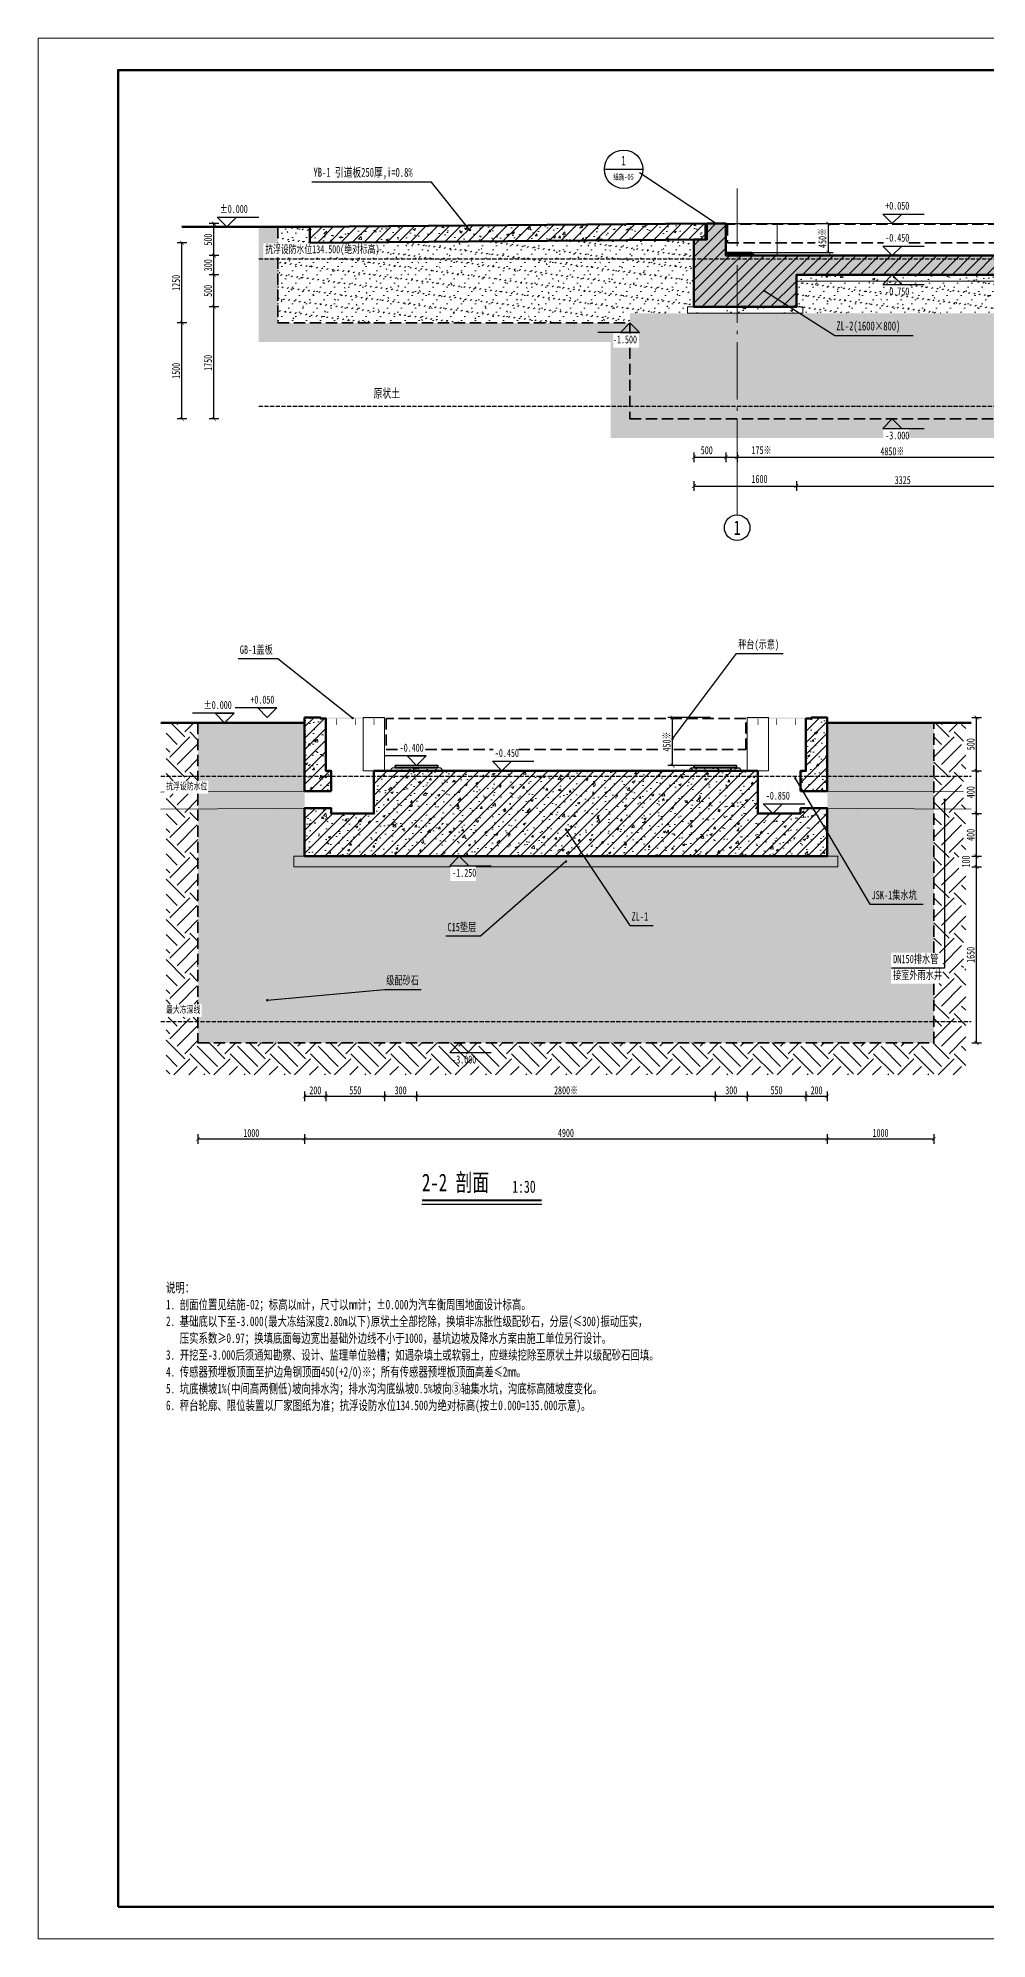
# Model space of a CAD drawing. Header units: millimetres. Extents: x 0 to 226050, y 0 to 29700.
# Drawn here: x 92000 to 106829, y 0 to 29700 of the extents above; entities that cross this region are included whole.
import ezdxf
from ezdxf.enums import TextEntityAlignment as Align

# ---------------------------------------------------------------- set-up
doc = ezdxf.new("R2010")
doc.units = ezdxf.units.MM
doc.header["$LTSCALE"] = 50
for name, pattern in [('AXIS', [24, 18, -2.5, 1, -2.5]), ('DASH', [5, 3.5, -1.5]), ('DASHDOT2', [1.778, 1.27, -0.254, 0, -0.254])]:
    doc.linetypes.add(name, pattern=pattern)
for name, color, linetype, lineweight in [('S-AXIS', 1, 'AXIS', 18), ('S-CONC', 7, 'Continuous', 50), ('S-DIM', 3, 'Continuous', 13), ('S-FRAME', 7, 'Continuous', 90), ('S-HATCH', 8, 'Continuous', 13), ('S-HIDE2', 6, 'DASH', 35), ('S-SOIL', 8, 'Continuous', 13), ('S-STEEL', 4, 'Continuous', 35), ('S-SYMB', 7, 'Continuous', 25), ('S-TEXT', 7, 'Continuous', 18), ('S-THIN', 7, 'Continuous', 18), ('S-WATER', 5, 'DASHDOT2', 25)]:
    doc.layers.add(name, color=color, linetype=linetype, lineweight=lineweight)
doc.styles.add('HZ', font='simfang.ttf', dxfattribs={"width": 0.7})
doc.dimstyles.new('ZJ', dxfattribs={"dimscale": 50, "dimtxt": 2.5, "dimasz": 1.2, "dimexe": 1.5, "dimexo": 1.5, "dimgap": 0.6, "dimtad": 1, "dimdec": 0, "dimtxsty": 'HZ', "dimblk": 'ARCHTICK', "dimcen": 2.5, "dimclrd": 3, "dimclre": 3, "dimclrt": 7, "dimazin": 3, "dimtfac": 1, "dimtmove": 2, "dimatfit": 3})
pattern_1 = [(0, (0, 0), (110, 130), [0, -220]), (0, (55, 65), (110, 130), [0, -220]), (35, (30, 20), (145, 170), [27.5, -250]), (125, (115, 105), (155, 185), [22.5, -300])]

# ---------------------------------------------------------------- blocks, each defined once
blk = doc.blocks.new('_ARCHTICK')
at = {"color": 0, "linetype": 'BYBLOCK', "const_width": 0.15}
blk.add_lwpolyline([(-0.5, -0.5), (0.5, 0.5)], dxfattribs=at)

msp = doc.modelspace()

# ---------------------------------------------------------------- hatches: boundary and pattern name
at = {"layer": 'S-HATCH'}
h = msp.add_hatch(dxfattribs=at)
h.set_pattern_fill('ZJ-GRAVEL', color=256, scale=50)
h.set_pattern_definition(pattern_1)
h.paths.add_polyline_path([(95750, 26270), (97285.1, 26270), (97285.1, 26494.1), (95750, 26494.1), (95750, 26750), (96250, 26750), (96250, 26500), (101250, 26540.5), (101250, 25250), (95750, 25250)])
h = msp.add_hatch(dxfattribs=at)
h.set_pattern_fill('ANSI31', color=256, scale=40)
h.paths.add_polyline_path([(96250, 26500), (102430, 26550), (102430, 26800), (96250, 26750)])
h = msp.add_hatch(dxfattribs=at)
h.set_pattern_fill('AR-CONC', color=256, scale=2)
h.paths.add_polyline_path([(96250, 26500), (102430, 26550), (102430, 26800), (96250, 26750)])
h = msp.add_hatch(dxfattribs=at)
h.set_pattern_fill('ANSI31', color=256, scale=40)
h.paths.add_polyline_path([(102250, 25500), (103850, 25500), (103850, 26000), (107175, 26000), (107175, 25500), (108375, 25500), (108375, 26000), (112175, 26000), (112175, 25500), (113375, 25500), (113375, 26000), (117175, 26000), (117175, 25500), (118375, 25500), (118375, 26000), (121700, 26000), (121700, 25500), (123300, 25500), (123300, 26550), (123100, 26550), (123100, 26800), (122800, 26800), (122800, 26300), (102750, 26300), (102750, 26800), (102450, 26800), (102450, 26550), (102250, 26550)])
h = msp.add_hatch(dxfattribs=at)
h.set_pattern_fill('AR-CONC', color=256, scale=2)
h.paths.add_polyline_path([(102250, 25500), (103850, 25500), (103850, 26000), (107175, 26000), (107175, 25500), (108375, 25500), (108375, 26000), (112175, 26000), (112175, 25500), (113375, 25500), (113375, 26000), (117175, 26000), (117175, 25500), (118375, 25500), (118375, 26000), (121700, 26000), (121700, 25500), (123300, 25500), (123300, 26550), (123100, 26550), (123100, 26800), (122800, 26800), (122800, 26300), (102750, 26300), (102750, 26800), (102450, 26800), (102450, 26550), (102250, 26550)])
h = msp.add_hatch(dxfattribs=at)
h.set_pattern_fill('ZJ-GRAVEL', color=256, scale=50)
h.set_pattern_definition(pattern_1)
h.paths.add_polyline_path([(101250, 25400), (102150, 25400), (102150, 25500), (102250, 25500), (102250, 26550), (102430, 26550), (101250, 26540.5)])
h = msp.add_hatch(dxfattribs=at)
h.set_pattern_fill('AR-SAND', color=256, scale=2)
h.paths.add_polyline_path([(102750, 26300), (103200, 26300), (103175, 26330), (102750, 26330)])
h = msp.add_hatch(dxfattribs=at)
h.set_pattern_fill('AR-CONC', color=256, scale=2)
h.paths.add_polyline_path([(103850, 25900), (107175, 25900), (107175, 26000), (103850, 26000)])
h = msp.add_hatch(dxfattribs=at)
h.set_pattern_fill('ZJ-GRAVEL', color=256, scale=50)
h.set_pattern_definition(pattern_1)
h.paths.add_polyline_path([(103850, 25900), (107175, 25900), (107175, 25500), (107075, 25500), (107075, 25400), (103950, 25400), (103950, 25500), (103850, 25500)])
h.paths.add_polyline_path([(105609.6, 25835.3), (105210, 25835.3), (105210, 25611.2), (105609.6, 25611.2)], flags=0)
h = msp.add_hatch(dxfattribs=at)
h.set_pattern_fill('ZJ-GRAVEL', color=256, scale=50)
h.set_pattern_definition(pattern_1)
h.paths.add_polyline_path([(101250, 24861.2), (101390, 24861.2), (101390, 25085.3), (101250, 25085.3), (101250, 25400), (124300, 25400), (124300, 23750), (101250, 23750)])
h.paths.add_polyline_path([(104445, 25303.7), (104445, 25060), (105522.3, 25060), (105522.3, 25303.7)], flags=0)
h.paths.add_polyline_path([(110645, 25303.7), (110645, 25060), (111328.7, 25060), (111328.7, 25303.7)], flags=0)
h.paths.add_polyline_path([(113970, 25303.7), (113970, 25060), (115047.3, 25060), (115047.3, 25303.7)], flags=0)
h.paths.add_polyline_path([(115845, 25303.7), (115845, 25060), (117297.2, 25060), (117297.2, 25303.7)], flags=0)
h.paths.add_polyline_path([(119845, 25303.7), (119845, 25060), (121672.6, 25060), (121672.6, 25303.7)], flags=0)
h.paths.add_polyline_path([(108535, 25335.3), (108535, 25111.2), (108934.6, 25111.2), (108934.6, 25335.3)], flags=0)
h = msp.add_hatch(dxfattribs=at)
h.set_pattern_fill('AR-CONC', color=256, scale=2)
h.paths.add_polyline_path([(102150, 25400), (103950, 25400), (103950, 25500), (102150, 25500)])
h = msp.add_hatch(dxfattribs=at)
h.set_pattern_fill('ANSI31', color=256, scale=40)
h.paths.add_polyline_path([(96583.3, 17933.3), (96166.7, 17933.3), (96166.7, 19083.3), (96416.7, 19083.3), (96416.7, 19066.7), (96500, 19066.7), (96500, 18250), (96583.3, 18250)])
h = msp.add_hatch(dxfattribs=at)
h.set_pattern_fill('AR-CONC', color=256, scale=2)
h.paths.add_polyline_path([(96583.3, 17933.3), (96166.7, 17933.3), (96166.7, 19083.3), (96416.7, 19083.3), (96416.7, 19066.7), (96500, 19066.7), (96500, 18250), (96583.3, 18250)])
h = msp.add_hatch(dxfattribs=at)
h.set_pattern_fill('ANSI31', color=256, scale=40)
h.paths.add_polyline_path([(103916.7, 17933.3), (104333.3, 17933.3), (104333.3, 19083.3), (104083.3, 19083.3), (104083.3, 19066.7), (104000, 19066.7), (104000, 18250), (103916.7, 18250)])
h = msp.add_hatch(dxfattribs=at)
h.set_pattern_fill('AR-CONC', color=256, scale=2)
h.paths.add_polyline_path([(103916.7, 17933.3), (104333.3, 17933.3), (104333.3, 19083.3), (104083.3, 19083.3), (104083.3, 19066.7), (104000, 19066.7), (104000, 18250), (103916.7, 18250)])
h = msp.add_hatch(dxfattribs=at)
h.set_pattern_fill('ZJ-GRAVEL', color=256, scale=50)
h.set_pattern_definition(pattern_1)
h.paths.add_polyline_path([(94500, 14403.3), (94555.2, 14403.3), (94555.2, 14607.7), (94500, 14607.7), (94500, 17892.3), (94660.3, 17892.3), (94660.3, 18096.7), (94500, 18096.7), (94500, 19000), (96166.7, 19000), (96166.7, 16916.7), (96000, 16916.7), (96000, 16750), (98443.3, 16750), (98443.3, 16527.9), (98842.9, 16527.9), (98842.9, 16750), (104500, 16750), (104500, 16916.7), (104333.3, 16916.7), (104333.3, 19000), (106000, 19000), (106000, 15407.3), (105331.7, 15407.3), (105331.7, 15176.7), (106000, 15176.7), (106000, 15156.7), (105331.7, 15156.7), (105331.7, 14926.1), (106000, 14926.1), (106000, 14000), (94500, 14000)])
h.paths.add_polyline_path([(97411.7, 15073.9), (97411.7, 14843.3), (97968.3, 14843.3), (97968.3, 15073.9)], flags=0)
h.paths.add_polyline_path([(98367.7, 15907.3), (98367.7, 15676.7), (98893, 15676.7), (98893, 15907.3)], flags=0)
h.paths.add_polyline_path([(101245, 16073.9), (101245, 15843.3), (101559.3, 15843.3), (101559.3, 16073.9)], flags=0)
h.paths.add_polyline_path([(104995, 16407.3), (104995, 16176.7), (105760, 16176.7), (105760, 16407.3)], flags=0)
h = msp.add_hatch(dxfattribs=at)
h.set_pattern_fill('ANSI31', color=256, scale=40)
h.paths.add_polyline_path([(96166.7, 16916.7), (104333.3, 16916.7), (104333.3, 17666.7), (103916.7, 17666.7), (103916.7, 17583.3), (103250, 17583.3), (103250, 18250), (97250, 18250), (97250, 17583.3), (96583.3, 17583.3), (96583.3, 17666.7), (96166.7, 17666.7)])
h = msp.add_hatch(dxfattribs=at)
h.set_pattern_fill('AR-CONC', color=256, scale=2)
h.paths.add_polyline_path([(96166.7, 16916.7), (104333.3, 16916.7), (104333.3, 17666.7), (103916.7, 17666.7), (103916.7, 17583.3), (103250, 17583.3), (103250, 18250), (97250, 18250), (97250, 17583.3), (96583.3, 17583.3), (96583.3, 17666.7), (96166.7, 17666.7)])
h = msp.add_hatch(dxfattribs=at)
h.set_pattern_fill('AR-SAND', color=256, scale=2)
h.paths.add_polyline_path([(97500, 18250), (98333.3, 18250), (98291.7, 18300), (97541.7, 18300)])
h = msp.add_hatch(dxfattribs=at)
h.set_pattern_fill('AR-SAND', color=256, scale=2)
h.paths.add_polyline_path([(102166.7, 18250), (103000, 18250), (102958.3, 18300), (102208.3, 18300)])
h = msp.add_hatch(dxfattribs=at)
h.set_pattern_fill('AR-CONC', color=256, scale=2)
h.paths.add_polyline_path([(96000, 16916.7), (104500, 16916.7), (104500, 16750), (98842.9, 16750), (98842.9, 16752), (98443.3, 16752), (98443.3, 16750), (96000, 16750)])
at = {"layer": 'S-SOIL'}
h = msp.add_hatch(dxfattribs=at)
h.set_pattern_fill('EARTH', color=256, scale=70, angle=45)
h.paths.add_polyline_path([(100950, 24950), (95450, 24950), (95450, 26750), (95750, 26750), (95750, 26494.1), (95520, 26494.1), (95520, 26270), (95750, 26270), (95750, 25250), (101250, 25250), (101250, 25085.3), (100990.4, 25085.3), (100990.4, 24861.2), (101250, 24861.2), (101250, 23750), (124300, 23750), (124300, 25250), (126395, 25250), (126395, 25060), (127727.9, 25060), (127727.9, 25250), (129800, 25250), (129800, 26750), (130100, 26750), (130100, 24950), (124600, 24950), (124600, 23450), (105609.6, 23450), (105609.6, 23585.3), (105210, 23585.3), (105210, 23450), (100950, 23450)])
h = msp.add_hatch(dxfattribs=at)
h.set_pattern_fill('EARTH', color=256, scale=70, angle=45)
h.paths.add_polyline_path([(94000, 14403.3), (94500, 14403.3), (94500, 14000), (106000, 14000), (106000, 14926.1), (106136.6, 14926.1), (106136.6, 15156.7), (106000, 15156.7), (106000, 15176.7), (106146, 15176.7), (106146, 15407.3), (106000, 15407.3), (106000, 19000), (106500, 19000), (106500, 18838.6), (106462.1, 18838.6), (106462.1, 18494.7), (106500, 18494.7), (106500, 18088.6), (106462.1, 18088.6), (106462.1, 17744.7), (106500, 17744.7), (106500, 17422), (106462.1, 17422), (106462.1, 17078), (106500, 17078), (106500, 17005.3), (106387.1, 17005.3), (106387.1, 16661.4), (106500, 16661.4), (106500, 15594.3), (106462.1, 15594.3), (106462.1, 15155.7), (106500, 15155.7), (106500, 13500), (94000, 13500)])
h.paths.add_polyline_path([(98443.3, 13835.3), (98443.3, 13611.2), (98842.9, 13611.2), (98842.9, 13835.3)], flags=0)
h.paths.add_polyline_path([(94000, 17892.3), (94500, 17892.3), (94500, 14607.7), (94000, 14607.7)])
h.paths.add_polyline_path([(94000, 19000), (94500, 19000), (94500, 18096.7), (94000, 18096.7)])
at = {"layer": 'S-STEEL'}
h = msp.add_hatch(color=256, dxfattribs=at)
h.dxf.hatch_style = 1
h.paths.add_polyline_path([(102750, 26330), (103150, 26330), (103150, 26350), (102750, 26350)])
h = msp.add_hatch(color=256, dxfattribs=at)
h.dxf.hatch_style = 1
h.paths.add_polyline_path([(97416.7, 19066.7), (96416.7, 19066.7), (96416.7, 19083.3), (97416.7, 19083.3)])
h = msp.add_hatch(color=256, dxfattribs=at)
h.dxf.hatch_style = 1
h.paths.add_polyline_path([(96673.3, 18966.7), (96660, 18966.7), (96660, 19066.7), (96673.3, 19066.7)])
h = msp.add_hatch(color=256, dxfattribs=at)
h.dxf.hatch_style = 1
h.paths.add_polyline_path([(96965, 18966.7), (96951.7, 18966.7), (96951.7, 19066.7), (96965, 19066.7)])
h = msp.add_hatch(color=256, dxfattribs=at)
h.dxf.hatch_style = 1
h.paths.add_polyline_path([(97256.7, 18966.7), (97243.3, 18966.7), (97243.3, 19066.7), (97256.7, 19066.7)])
h = msp.add_hatch(color=256, dxfattribs=at)
h.dxf.hatch_style = 1
h.paths.add_polyline_path([(103083.3, 19066.7), (104083.3, 19066.7), (104083.3, 19083.3), (103083.3, 19083.3)])
h = msp.add_hatch(color=256, dxfattribs=at)
h.dxf.hatch_style = 1
h.paths.add_polyline_path([(103243.3, 18966.7), (103256.7, 18966.7), (103256.7, 19066.7), (103243.3, 19066.7)])
h = msp.add_hatch(color=256, dxfattribs=at)
h.dxf.hatch_style = 1
h.paths.add_polyline_path([(103535, 18966.7), (103548.3, 18966.7), (103548.3, 19066.7), (103535, 19066.7)])
h = msp.add_hatch(color=256, dxfattribs=at)
h.dxf.hatch_style = 1
h.paths.add_polyline_path([(103826.7, 18966.7), (103840, 18966.7), (103840, 19066.7), (103826.7, 19066.7)])
h = msp.add_hatch(color=256, dxfattribs=at)
h.dxf.hatch_style = 1
h.paths.add_polyline_path([(97583.3, 18300), (98250, 18300), (98250, 18333.3), (97583.3, 18333.3)])
h = msp.add_hatch(color=256, dxfattribs=at)
h.dxf.hatch_style = 1
h.paths.add_polyline_path([(102250, 18300), (102916.7, 18300), (102916.7, 18333.3), (102250, 18333.3)])
at = {"layer": 'S-SYMB'}
h = msp.add_hatch(color=256, dxfattribs=at)
h.dxf.hatch_style = 1
edge = h.paths.add_edge_path()
edge.add_arc((98750, 26700), 20, 0, 360)
h = msp.add_hatch(color=256, dxfattribs=at)
h.dxf.hatch_style = 1
edge = h.paths.add_edge_path()
edge.add_arc((103350, 25750), 20, 0, 360)
h = msp.add_hatch(color=256, dxfattribs=at)
h.dxf.hatch_style = 1
edge = h.paths.add_edge_path()
edge.add_arc((96916.7, 19075), 20, 0, 360)
h = msp.add_hatch(color=256, dxfattribs=at)
h.dxf.hatch_style = 1
edge = h.paths.add_edge_path()
edge.add_arc((101916.7, 18750), 20, 0, 360)
h = msp.add_hatch(color=256, dxfattribs=at)
h.dxf.hatch_style = 1
edge = h.paths.add_edge_path()
edge.add_arc((103833.3, 18133.3), 20, 0, 360)
h = msp.add_hatch(color=256, dxfattribs=at)
h.dxf.hatch_style = 1
edge = h.paths.add_edge_path()
edge.add_arc((106166.7, 17800), 20, 0, 360)
h = msp.add_hatch(color=256, dxfattribs=at)
h.dxf.hatch_style = 1
edge = h.paths.add_edge_path()
edge.add_arc((100250, 17333.3), 20, 0, 360)
h = msp.add_hatch(color=256, dxfattribs=at)
h.dxf.hatch_style = 1
edge = h.paths.add_edge_path()
edge.add_arc((100250, 16833.3), 20, 0, 360)
h = msp.add_hatch(color=256, dxfattribs=at)
h.dxf.hatch_style = 1
edge = h.paths.add_edge_path()
edge.add_arc((95583.3, 14666.7), 20, 0, 360)

# ---------------------------------------------------------------- linework, layer by layer
at = {"layer": 'S-AXIS'}
msp.add_line((102925, 27350), (102925, 23050), dxfattribs=at)
at = {"layer": 'S-CONC'}
for p, q in [((94250, 26750), (96250, 26750)), ((96166.7, 19000), (93916.7, 19000)), ((104333.3, 19000), (106583.3, 19000))]:
    msp.add_line(p, q, dxfattribs=at)
for points in [[(96250, 26500), (102430, 26550), (102430, 26800), (96250, 26750)], [(96583.3, 17933.3), (96166.7, 17933.3), (96166.7, 19083.3), (96416.7, 19083.3), (96416.7, 19066.7), (96500, 19066.7), (96500, 18250), (96583.3, 18250)], [(103916.7, 17933.3), (104333.3, 17933.3), (104333.3, 19083.3), (104083.3, 19083.3), (104083.3, 19066.7), (104000, 19066.7), (104000, 18250), (103916.7, 18250)], [(96166.7, 16916.7), (104333.3, 16916.7), (104333.3, 17666.7), (103916.7, 17666.7), (103916.7, 17583.3), (103250, 17583.3), (103250, 18250), (97250, 18250), (97250, 17583.3), (96583.3, 17583.3), (96583.3, 17666.7), (96166.7, 17666.7)]]:
    msp.add_lwpolyline(points, close=True, dxfattribs=at)
msp.add_lwpolyline([(122800, 26300), (102750, 26300), (102750, 26800), (102450, 26800), (102450, 26550), (102250, 26550), (102250, 25500), (103850, 25500), (103850, 26000), (107175, 26000)], dxfattribs=at)
at = {"layer": 'S-FRAME'}
msp.add_lwpolyline([(93250, 500), (133550, 500), (133550, 29200), (93250, 29200)], close=True, dxfattribs=at)
at = {"layer": 'S-HIDE2'}
for p, q in [((95750, 26750), (95750, 26494.1)), ((102775, 26500), (104145.5, 26500)), ((104369.5, 26500), (105210, 26500)), ((105609.6, 26500), (108235, 26500)), ((94500, 19000), (94500, 18096.7)), ((106000, 15407.3), (106000, 19000)), ((97441.7, 18583.3), (97657.1, 18583.3)), ((98056.7, 18583.3), (99110, 18583.3)), ((99509.6, 18583.3), (101712.1, 18583.3)), ((94500, 17892.3), (94500, 14607.7)), ((106000, 15156.7), (106000, 15176.7))]:
    msp.add_line(p, q, dxfattribs=at)
for points in [[(104145.5, 26792), (102775, 26792), (102775, 26500)], [(108634.6, 26500), (122775, 26500), (122775, 26792), (104369.5, 26792)], [(95750, 26270), (95750, 25250), (101250, 25250), (101250, 25085.3)], [(101250, 24861.2), (101250, 23750), (124300, 23750), (124300, 25250), (126395, 25250)], [(101936.2, 18583.3), (103058.3, 18583.3), (103058.3, 19070), (97441.7, 19070), (97441.7, 18583.3)], [(94500, 14403.3), (94500, 14000), (106000, 14000), (106000, 14926.1)]]:
    msp.add_lwpolyline(points, dxfattribs=at)
at = {"layer": 'S-STEEL', "const_width": 17.5}
msp.add_lwpolyline([(102675, 26800), (102750, 26800), (102750, 26725)], dxfattribs=at)
at = {"layer": 'S-STEEL'}
for points in [[(102750, 26330), (103150, 26330), (103150, 26350), (102750, 26350)], [(97583.3, 18300), (98250, 18300), (98250, 18333.3), (97583.3, 18333.3)], [(102250, 18300), (102916.7, 18300), (102916.7, 18333.3), (102250, 18333.3)]]:
    msp.add_lwpolyline(points, close=True, dxfattribs=at)
at = {"layer": 'S-SYMB'}
for p, q in [((100850, 27650), (101450, 27650)), ((98150, 27450), (96280, 27450)), ((101400, 27600), (102600, 26800)), ((94800, 26900), (95450, 26900)), ((105200, 26950), (105850, 26950)), ((105200, 26450), (105850, 26450)), ((105200, 25850), (105850, 25850)), ((101400, 25100), (100750, 25100)), ((104450, 25050), (105676, 25050)), ((105200, 23600), (105850, 23600)), ((95750, 20000), (95128, 20000)), ((102916.7, 20083.3), (103642.7, 20083.3)), ((95066.7, 19150), (94416.7, 19150)), ((95733.3, 19233.3), (95083.3, 19233.3)), ((98066.7, 18483.3), (97416.7, 18483.3)), ((99100, 18400), (99750, 18400)), ((103333.3, 17733.3), (103983.3, 17733.3)), ((98433.3, 16766.7), (99083.3, 16766.7)), ((105000, 16166.7), (105830, 16166.7)), ((101250, 15833.3), (101612, 15833.3)), ((98916.7, 15666.7), (98372.7, 15666.7)), ((106166.7, 15166.7), (105336.7, 15166.7)), ((97416.7, 14833.3), (97986.7, 14833.3)), ((98433.3, 13850), (99083.3, 13850)), ((98000, 11480), (99872, 11480))]:
    msp.add_line(p, q, dxfattribs=at)
for points in [[(98750, 26700), (98150, 27450)], [(103350, 25750), (104450, 25050)], [(96916.7, 19075), (95750, 20000)], [(101916.7, 18750), (102916.7, 20083.3)], [(103833.3, 18133.3), (105000, 16166.7)], [(106166.7, 17800), (106166.7, 15166.7)], [(100250, 17333.3), (101250, 15833.3)], [(100250, 16833.3), (98916.7, 15666.7)], [(95583.3, 14666.7), (97416.7, 14833.3)]]:
    msp.add_lwpolyline(points, dxfattribs=at)
for points in [[(94950, 26750), (94800, 26900), (95100, 26900)], [(105350, 26800), (105200, 26950), (105500, 26950)], [(105350, 26300), (105200, 26450), (105500, 26450)], [(105350, 26000), (105200, 25850), (105500, 25850)], [(101250, 25250), (101100, 25100), (101400, 25100)], [(105350, 23750), (105200, 23600), (105500, 23600)], [(94916.7, 19000), (94766.7, 19150), (95066.7, 19150)], [(95583.3, 19083.3), (95433.3, 19233.3), (95733.3, 19233.3)], [(97916.7, 18333.3), (97766.7, 18483.3), (98066.7, 18483.3)], [(99250, 18250), (99100, 18400), (99400, 18400)], [(103483.3, 17583.3), (103333.3, 17733.3), (103633.3, 17733.3)], [(98583.3, 16916.7), (98433.3, 16766.7), (98733.3, 16766.7)], [(98583.3, 14000), (98433.3, 13850), (98733.3, 13850)]]:
    msp.add_lwpolyline(points, close=True, dxfattribs=at)
at = {"layer": 'S-SYMB', "const_width": 35}
msp.add_lwpolyline([(98000, 11540), (99872, 11540)], dxfattribs=at)
at = {"layer": 'S-SYMB'}
for centre, radius in [((101150, 27650), 300), ((102925, 22050), 200)]:
    msp.add_circle(centre, radius, dxfattribs=at)
at = {"layer": 'S-THIN'}
for p, q in [((102750, 26800), (104145.5, 26800)), ((103550, 26300), (103550, 26800)), ((104369.5, 26800), (122800, 26800)), ((102925, 23050), (102925, 22250)), ((93970, 17920.3), (93916.7, 17920)), ((96583.3, 17933.3), (94660.3, 17923.7)), ((103916.7, 17933.3), (106462.1, 17920.6)), ((96583.3, 17666.7), (93916.7, 17653.3)), ((103916.7, 17666.7), (106583.3, 17653.3)), ((96000, 16750), (98443.3, 16750))]:
    msp.add_line(p, q, dxfattribs=at)
for points in [[(92000, 0), (134050, 0), (134050, 29700), (92000, 29700)], [(102750, 26300), (103200, 26300), (103175, 26330), (102750, 26330)], [(103850, 25900), (107175, 25900), (107175, 26000), (103850, 26000)], [(102150, 25400), (103950, 25400), (103950, 25500), (102150, 25500)], [(97416.7, 18250), (97083.3, 18250), (97083.3, 19083.3), (97416.7, 19083.3)], [(103083.3, 18250), (103416.7, 18250), (103416.7, 19083.3), (103083.3, 19083.3)], [(97500, 18250), (98333.3, 18250), (98291.7, 18300), (97541.7, 18300)], [(102166.7, 18250), (103000, 18250), (102958.3, 18300), (102208.3, 18300)]]:
    msp.add_lwpolyline(points, close=True, dxfattribs=at)
msp.add_lwpolyline([(98842.9, 16750), (104500, 16750), (104500, 16916.7), (96000, 16916.7), (96000, 16750)], dxfattribs=at)
at = {"layer": 'S-WATER'}
for p, q in [((95450, 26250), (131300, 26250)), ((95450, 23950), (131300, 23950)), ((93916.7, 18166.7), (106583.3, 18166.7)), ((93916.7, 14333.3), (106583.3, 14333.3))]:
    msp.add_line(p, q, dxfattribs=at)

# ---------------------------------------------------------------- texts
at = {"layer": 'S-TEXT', "style": 'HZ', "width": 0.7}
for s, height, p in [('YB-1 引道板250厚,i=0.8%', 140, (96305, 27490)), ('±0.000', 125, (94840, 26930)), ('+0.050', 125, (105240, 26980)), ('抗浮设防水位134.500(绝对标高)', 125, (95550, 26300)), ('-0.450', 125, (105240, 26480)), ('-0.750', 125, (105240, 25641.2)), ('ZL-2(1600×800)', 140, (104475, 25090)), ('-3.000', 125, (105240, 23391.2)), ('GB-1盖板', 130, (95153, 20040)), ('秤台(示意)', 130, (102941.7, 20123.3)), ('-0.450', 125, (99140, 18430)), ('-0.850', 125, (103373.3, 17763.3)), ('-1.250', 125, (98473.3, 16557.9)), ('JSK-1集水坑', 130, (105025, 16206.7)), ('ZL-1', 130, (101275, 15873.3)), ('C15垫层', 130, (98397.7, 15706.7)), ('DN150排水管', 130, (105361.7, 15206.7)), ('级配砂石', 130, (97441.7, 14873.3)), ('最大冻深线', 110, (94000, 14433.3)), ('-3.000', 125, (98473.3, 13641.2)), ('2-2 剖面', 275, (98000, 11600)), ('1:30', 192.5, (99410, 11600))]:
    msp.add_text(s, height=height, dxfattribs=at).set_placement(p, align=Align.BOTTOM_LEFT)
for s, height, p in [('1', 148.8, (101150, 27785)), ('结施-05', 87.5, (101150, 27530)), ('原状土', 140, (97450, 24150)), ('1', 225, (102925, 22050))]:
    msp.add_text(s, height=height, dxfattribs=at).set_placement(p, align=Align.MIDDLE_CENTER)
for s, p in [('-1.500', (101360, 24891.2)), ('±0.000', (95026.7, 19180)), ('+0.050', (95693.3, 19263.3)), ('-0.400', (98026.7, 18513.3))]:
    msp.add_text(s, height=125, dxfattribs=at).set_placement(p, align=Align.BOTTOM_RIGHT)
for s, height, p in [('抗浮设防水位', 110, (94000, 18066.7)), ('接室外雨水井', 130, (105361.7, 15126.7)), ('说明：', 150, (94000, 10250)), ('1. 剖面位置见结施-02；标高以m计，尺寸以mm计；±0.000为汽车衡周围地面设计标高。', 150, (94000, 9987.5)), ('2. 基础底以下至-3.000(最大冻结深度2.80m以下)原状土全部挖除，换填非冻胀性级配砂石，分层(≤300)振动压实，', 150, (94000, 9725)), ('3. 开挖至-3.000后须通知勘察、设计、监理单位验槽；如遇杂填土或软弱土，应继续挖除至原状土并以级配砂石回填。', 150, (94000, 9200)), ('   压实系数≥0.97；换填底面每边宽出基础外边线不小于1000，基坑边坡及降水方案由施工单位另行设计。', 150, (94000, 9462.5)), ('4. 传感器预埋板顶面至护边角钢顶面450(+2/0)※；所有传感器预埋板顶面高差≤2mm。', 150, (94000, 8937.5)), ('5. 坑底横坡1%(中间高两侧低)坡向排水沟；排水沟沟底纵坡0.5%坡向③轴集水坑，沟底标高随坡度变化。', 150, (94000, 8675)), ('6. 秤台轮廓、限位装置以厂家图纸为准；抗浮设防水位134.500为绝对标高(按±0.000=135.000示意)。', 150, (94000, 8412.5))]:
    msp.add_text(s, height=height, dxfattribs=at).set_placement(p, align=Align.TOP_LEFT)

# ---------------------------------------------------------------- dimensions: what is measured, and where the dimension line sits
at = {"layer": 'S-DIM'}
for base, p1, p2 in [((94750, 26300), (94900, 26300), (94900, 26800)), ((94250, 25250), (94400, 25250), (94400, 26500)), ((94750, 26000), (94900, 26000), (94900, 26300)), ((94750, 25500), (94900, 25500), (94900, 26000)), ((94250, 23750), (94400, 23750), (94400, 25250)), ((94750, 23750), (94900, 23750), (94900, 25500))]:
    msp.add_linear_dim(base=base, p1=p1, p2=p2, angle=90, dimstyle='ZJ', dxfattribs=at).render()
msp.add_linear_dim(base=(104350, 26350), p1=(102750, 26350), p2=(102750, 26800), angle=90, text='450※', dimstyle='ZJ', dxfattribs=at).render()
for base, p1, p2, location in [((102250, 23150), (102250, 23300), (102750, 23300), (102450, 23260)), ((102250, 22700), (102250, 22850), (103850, 22850), (103275, 22810))]:
    msp.add_linear_dim(base=base, p1=p1, p2=p2, location=location, dimstyle='ZJ', override={"dimtmove": 2}, dxfattribs=at).render()
msp.add_linear_dim(base=(102750, 23150), p1=(102750, 23300), p2=(102925, 23300), location=(103305, 23260), text='175※', dimstyle='ZJ', override={"dimtmove": 2}, dxfattribs=at).render()
msp.add_linear_dim(base=(102925, 23150), p1=(102925, 23300), p2=(107775, 23300), text='4850※', dimstyle='ZJ', dxfattribs=at).render()
msp.add_linear_dim(base=(103850, 22700), p1=(103850, 22850), p2=(107175, 22850), dimstyle='ZJ', dxfattribs=at).render()
msp.add_linear_dim(base=(101916.7, 18333.3), p1=(102583.3, 18333.3), p2=(102583.3, 19083.3), angle=90, text='450※', dimstyle='ZJ', override={"dimlfac": 0.6}, dxfattribs=at).render()
for base, p1, p2 in [((106666.7, 18250), (106516.7, 18250), (106516.7, 19083.3)), ((106666.7, 17583.3), (106516.7, 17583.3), (106516.7, 18250)), ((106666.7, 16916.7), (106516.7, 16916.7), (106516.7, 17583.3)), ((106666.7, 16750), (106516.7, 16750), (106516.7, 16916.7)), ((106666.7, 14000), (106516.7, 14000), (106516.7, 16750))]:
    msp.add_linear_dim(base=base, p1=p1, p2=p2, angle=90, dimstyle='ZJ', override={"dimlfac": 0.6}, dxfattribs=at).render()
for base, p1, p2 in [((96166.7, 13166.7), (96166.7, 13316.7), (96500, 13316.7)), ((96500, 13166.7), (96500, 13316.7), (97416.7, 13316.7)), ((97416.7, 13166.7), (97416.7, 13316.7), (97916.7, 13316.7)), ((102583.3, 13166.7), (102583.3, 13316.7), (103083.3, 13316.7)), ((103083.3, 13166.7), (103083.3, 13316.7), (104000, 13316.7)), ((104000, 13166.7), (104000, 13316.7), (104333.3, 13316.7)), ((94500, 12500), (94500, 12650), (96166.7, 12650)), ((96166.7, 12500), (96166.7, 12650), (104333.3, 12650)), ((104333.3, 12500), (104333.3, 12650), (106000, 12650))]:
    msp.add_linear_dim(base=base, p1=p1, p2=p2, dimstyle='ZJ', override={"dimlfac": 0.6}, dxfattribs=at).render()
msp.add_linear_dim(base=(97916.7, 13166.7), p1=(97916.7, 13316.7), p2=(102583.3, 13316.7), text='2800※', dimstyle='ZJ', override={"dimlfac": 0.6}, dxfattribs=at).render()

doc.saveas('drawing.dxf')
